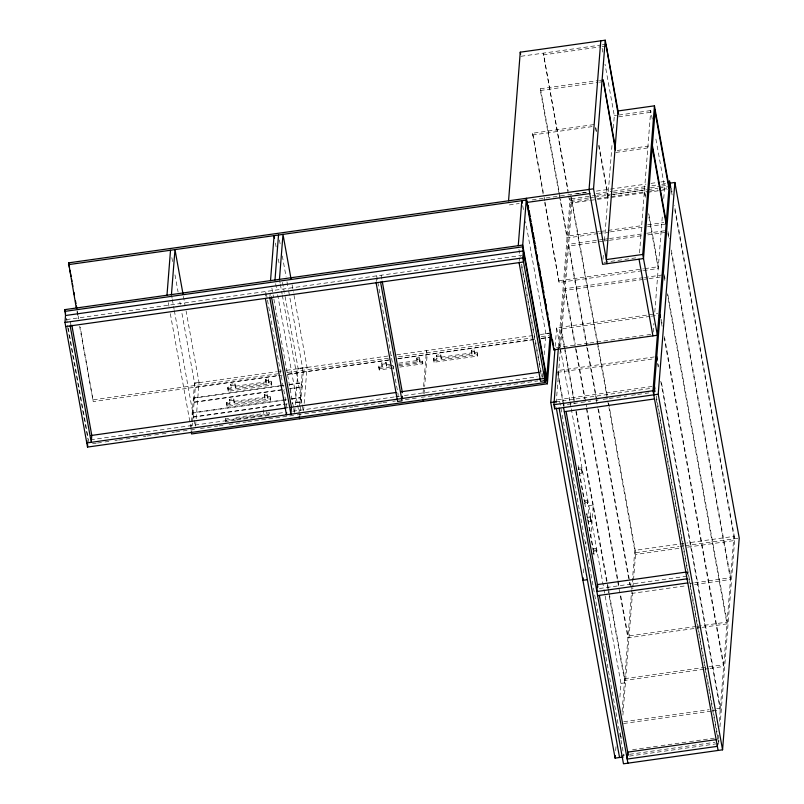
<?xml version="1.0" encoding="UTF-8"?>
<svg xmlns="http://www.w3.org/2000/svg" width="804" height="804" viewBox="0 0 804 804"><rect width="100%" height="100%" fill="white"/><g stroke="black" fill="none" stroke-linecap="round" stroke-linejoin="round"><path stroke-width="0.6" stroke-dasharray="4.02 3.01" d="M70.27 324.776L70.541 321.309M276.857 375.689L93.234 401.588L80.209 327.007M190.97 428.653L194.558 383.086L181.654 311.741M191.623 433.959L191.905 430.371M192.277 425.587L192.468 423.195M192.558 421.999L192.94 417.216L192.216 412.814L286.576 399.508M279.028 386.161L193.362 398.241L194.106 402.352L192.96 416.914L284.837 403.96M282.274 389.628L194.136 402.06L195.292 387.387L194.548 383.287L276.486 371.729M195.573 426.19L196.065 419.939M196.166 418.693L199.02 382.453L186.106 311.118M235.502 420.231L225.823 421.597L225.462 417.598M270.204 396.292L270.566 400.291L227.009 406.442L226.648 402.432L229.954 401.97L229.482 399.357L233.773 398.754L234.145 402.754L264.938 398.412L264.576 394.412L267.049 394.06L267.41 398.07L270.094 397.689L270.204 396.292L267.521 396.673M271.4 381.136L271.762 385.136L228.205 391.277L227.844 387.277L231.15 386.814L230.678 384.201L234.969 383.598L235.331 387.598L266.134 383.257L265.772 379.257L268.234 378.905L268.596 382.905L271.29 382.523L271.4 381.136L268.707 381.508M225.823 421.597L225.612 418.462M227.009 406.442L226.648 402.432M228.205 391.277L227.844 387.277M226.537 403.829L229.843 403.367L229.482 399.357M227.733 388.674L231.039 388.201L230.678 384.201M229.843 403.367L229.954 401.97M231.039 388.201L231.15 386.814M234.145 402.754L233.773 398.754M235.331 387.598L234.969 383.598M265.571 296.083L265.933 291.46L267.26 298.817M269.933 296.616L270.204 293.148M263.38 409.568L263.742 413.578L232.949 417.919M264.938 398.412L264.576 394.412M266.134 383.257L265.772 379.257M267.41 398.07L267.049 394.06M268.596 382.905L268.234 378.905M266.325 411.829L266.214 413.226L268.898 412.844L269.37 415.457L258.486 416.995M294.666 412.211L295.158 405.97M295.259 404.713L298.113 368.483L284.536 293.45M298.977 413.427L302.565 367.85L288.546 290.365M299.721 417.527L303.299 372.162L302.555 368.051M303.59 410.955L304.073 404.713M304.173 403.457L307.027 367.227L293.671 293.42M376.212 281.621L376.483 278.154M393.789 367.93L379.267 369.971L378.795 367.368L378.905 365.971L382.212 365.508L381.739 362.895L386.031 362.292L386.392 366.292L393.789 365.247M379.267 369.971L378.905 365.971M378.795 367.368L382.101 366.895L381.739 362.895M382.101 366.895L382.212 365.508M386.392 366.292L386.031 362.292M397.96 396.844L398.141 394.533L377.548 280.737M398.714 364.554L417.196 361.951L416.834 357.951L419.306 357.599L419.668 361.599L422.351 361.227L422.462 359.83L419.768 360.212M417.196 361.951L416.834 357.951M419.668 361.599L419.306 357.599M399.839 367.076L422.824 363.83L422.462 359.83M423.045 393.478L426.421 350.584L427.165 354.695L424.653 386.553M424.07 393.91L424.552 387.779M477.204 352.112L477.566 356.112L434.019 362.252L433.657 358.252L436.954 357.79L436.482 355.177L440.783 354.574L441.145 358.574L471.938 354.232L471.576 350.232L474.048 349.881L474.41 353.881L477.094 353.499L477.204 352.112L474.521 352.484M434.019 362.252L433.657 358.252M433.547 359.639L436.843 359.177L436.482 355.177M436.843 359.177L436.954 357.79M441.145 358.574L440.783 354.574M471.938 354.232L471.576 350.232M474.41 353.881L474.048 349.881M519.153 261.471L519.424 258.004M543.122 194.005L532.59 133.243L595.261 124.399M598.005 233.592L567.041 237.954L540.358 90.51L540.499 88.721L598.256 80.581M588.417 199.764L569.835 202.377L543.303 53.144L568.197 190.769M542.399 377.277L542.69 373.528M544.167 354.785L545.836 333.549L525.585 221.613M642.115 270.767L559.122 282.475L545.042 202.045M555.152 346.474L556.629 327.801L657.702 313.55M558.438 347.217L570.147 198.498M559.423 348.343L571.322 197.08L597.462 341.549M556.187 402.955L571.925 202.97L589.272 200.528M563.664 406.402L563.946 402.935M578.538 469.556L578.096 465.124L578.538 469.556L581.372 469.154L581.483 467.767L578.649 468.159M584.387 501.887L584.498 500.5L587.332 500.098L587.221 501.495L584.387 501.887L579.252 473.516L579.362 472.119L582.196 471.717L581.483 467.767M579.252 473.516L582.086 473.114L582.196 471.717M603.01 259.32L603.502 253.079M604.487 240.587L612.156 143.172M613.331 128.188L614.316 115.696L604.99 64.149M587.744 502.369L584.91 502.771L584.799 504.168L587.634 503.766L587.332 500.098M586.749 514.902L586.85 513.505L587.292 517.947L590.126 517.545L590.236 516.148L587.402 516.55M583.513 572.84L583.905 567.865M585.764 544.207L585.955 541.715M587.624 520.55L588.799 505.605L593.262 504.982L590.809 536.107M593.151 550.278L593.251 548.891L596.086 548.489L595.975 549.876L593.151 550.278L588.015 521.907L588.126 520.51L590.95 520.108L590.236 516.148M588.015 521.907L590.839 521.505L590.95 520.108M588.85 561.011L589.051 558.519M596.498 550.76L593.664 551.162L593.563 552.559L596.387 552.157L596.086 548.489M594.005 555.031L593.664 551.162M639.532 252.938L650.737 110.56L652.275 119.082M615.683 750.655L616.075 745.67M619.894 697.108L620.979 683.41L603.995 589.573M620.135 736.605L620.527 731.6M622.105 711.6L631.642 590.367M631.743 589.111L634.788 550.368L685.571 543.202M621.03 738.816L621.221 736.323M622.889 715.158L632.879 588.226M632.979 586.97L635.673 552.69L608.638 403.286M653.21 332.132L653.893 323.389M654.788 312.143L662.446 214.728M663.732 198.487L664.617 187.252L655.361 136.127M687.41 574.187L687.591 571.875M718.042 737.63L718.243 735.127M719.319 721.379L733.881 536.389L686.817 543.032M718.595 744.223L718.987 739.238M719.962 726.786L734.766 538.72L674.435 205.332M521.002 56.29L601.06 45.004M602.286 44.833L605.975 44.31M543.162 54.933L600.92 46.783M602.146 46.612L605.834 46.089M599.482 80.4L603.171 79.887M540.358 90.51L598.116 82.36M599.342 82.189L603.03 81.666M614.316 115.696L616.547 115.384M618.779 115.062L652.768 110.269M618.638 116.851L652.627 112.057M532.449 135.022L593.895 126.359M617.191 150.469L648.748 146.016M615.834 152.428L649.823 147.635M532.198 199.925L559.232 196.106M560.468 195.935L566.609 195.07M567.835 194.9L587.503 192.126M576.629 193.875L581.583 193.181M582.83 193L586.538 192.478M596.447 191.081L645.994 184.096M650.949 183.392L659.622 182.176M660.858 181.995L665.812 181.302M509.304 204.919L519.213 203.512M596.096 193.583L612.196 191.312M613.442 191.141L645.642 186.598M651.833 185.724L656.788 185.02M661.742 184.327L669.179 183.272M571.182 198.859L591 196.065M592.236 195.895L595.955 195.362M597.191 195.191L612.055 193.091M613.301 192.92L649.22 187.855M650.456 187.684L660.365 186.287M661.602 186.106L669.039 185.061M588.558 197.975L569.976 200.598L569.534 198.136M589.794 197.804L593.513 197.281M594.749 197.101L609.613 195.01M610.859 194.829L646.778 189.764M648.014 189.593L657.923 188.196M659.159 188.015L667.833 186.799M597.091 198.538L649.109 191.201M650.356 191.03L657.783 189.975M662.737 189.282L668.928 188.407M590.508 200.347L646.245 192.488M647.481 192.317L658.637 190.739M659.873 190.568L667.3 189.523M594.427 232.326L567.182 236.175L560.509 199.312M595.674 232.155L599.382 231.632M600.628 231.462L606.819 230.587M608.055 230.406L642.738 225.522M647.692 224.818L663.792 222.547M599.241 233.411L609.151 232.014M610.397 231.843L642.597 227.301M647.552 226.597L666.134 223.984M603.362 239.391L568.679 244.285L596.99 400.734M604.598 239.22L608.316 238.698M609.553 238.517L645.471 233.451M646.707 233.281L666.526 230.487M603.221 241.18L568.539 246.064L586.588 345.851M604.457 240.999L608.176 240.476M609.412 240.306L641.612 235.763M647.803 234.889L666.385 232.266M66.26 319.62L521.836 255.37M603.975 262.365L636.748 257.742M559.262 280.686L643.491 268.807M644.738 268.636L658.355 266.717L648.446 211.934M643.351 270.596L658.215 268.496L648.305 213.723M643.22 277.671L565.182 288.676L575.212 344.112M644.456 277.491L663.039 274.878M643.079 279.45L565.041 290.455L575.292 347.127M644.316 279.279L648.034 278.757M649.27 278.576L662.898 276.656M650.124 316.374L560.941 328.957L564.519 348.685M651.371 316.203L660.034 314.977M194.558 383.086L199.02 382.453M298.113 368.483L307.027 367.227M545.836 333.549L549.182 333.077M277.722 371.548L281.45 371.026M286.415 370.322L391.739 355.479M396.694 354.775L532.941 335.559M540.368 334.514L549.042 333.288M93.375 399.799L279.48 373.558M286.917 372.513L389.9 357.991M398.583 356.765L531.333 338.042M541.253 336.645L548.7 335.59M288.023 374.121L390.995 359.599M398.442 358.544L533.675 339.479M541.112 338.424L551.041 337.027M195.292 387.387L277.229 375.84M278.465 375.659L282.194 375.136M287.159 374.433L388.764 360.102M397.437 358.885L533.685 339.67M541.112 338.625L551.021 337.218M230.567 385.598L234.858 384.985M265.662 380.644L268.134 380.302M381.629 364.292L385.92 363.689M416.723 359.338L419.196 358.996M436.371 356.574L440.672 355.961M471.466 351.619L473.938 351.268M235.441 386.201L266.245 381.86M386.503 364.905L391.437 364.202M398.824 363.167L417.306 360.554M441.255 357.177L472.048 352.835M228.316 389.89L271.873 383.739M379.377 368.584L393.9 366.534M398.734 365.85L422.934 362.443M434.13 360.855L477.676 354.715M281.531 385.518L193.392 397.95L194.136 402.06M288.988 384.463L301.399 382.714L302.123 387.116L289.701 388.875M280.274 385.99L283.993 385.468M288.958 384.764L301.379 383.016M556.438 347.72L588.649 343.177M589.885 342.996L617.13 339.157M618.376 338.986L645.622 335.137M646.858 334.966L651.813 334.263M289.731 388.573L302.143 386.824M194.106 402.352L284.737 389.568M229.371 400.754L233.673 400.151M264.466 395.809L266.938 395.457M234.245 401.367L265.049 397.025M227.12 405.045L270.677 398.905M291.54 398.804L300.234 397.578L300.977 401.688L292.284 402.915M192.196 413.105L286.546 399.799M291.51 399.096L300.204 397.869L300.947 401.98L292.254 403.206M192.94 417.216L282.325 404.613M283.571 404.432L287.289 403.909M285.832 408.03L288.314 407.688M654.285 356.946L557.674 370.574L563.252 401.407M225.351 418.984L228.648 418.522M557.534 372.352L654.144 358.725M225.934 420.201L269.481 414.06L269.169 412.321M90.55 439.788L284.093 412.492M292.777 411.266L394.513 396.925M395.749 396.744L399.477 396.221M404.442 395.518L537.193 376.795M236.708 420.06L257.27 417.165M92.54 443.718L96.259 443.195M97.495 443.024L103.706 442.15M104.942 441.969L109.907 441.275M114.871 440.572L117.354 440.22M118.59 440.049L124.791 439.175M126.037 438.994L132.238 438.12M133.474 437.949L138.439 437.245M143.403 436.542L145.886 436.2M147.122 436.019L153.333 435.145M154.569 434.974L160.77 434.1M162.016 433.919L166.971 433.225M171.935 432.522L174.418 432.17M175.664 431.999L181.865 431.125M183.101 430.944L189.312 430.07M190.548 429.899L195.844 429.155M200.477 428.502L217.844 426.05M219.08 425.879L224.396 425.125M229.009 424.472L246.376 422.02M247.622 421.849L267.471 419.055M268.707 418.874L296.003 415.025M297.249 414.854L303.45 413.98M304.686 413.799L324.535 411.005M325.781 410.824L331.097 410.08M335.7 409.427L353.077 406.975M354.313 406.804L359.579 406.06M364.242 405.407L381.609 402.955M382.845 402.774L388.071 402.04M392.774 401.377L395.498 400.995M405.407 399.598L416.562 398.02M421.306 397.357L445.044 394.01M449.848 393.327L473.536 389.99M478.38 389.307L502.028 385.97M506.912 385.277L537.946 380.905M651.964 386.473L555.343 400.09L555.906 403.176M555.202 401.879L651.823 388.252M567.343 404.382L572.277 403.688M573.513 403.507L579.694 402.643M580.93 402.462L587.101 401.598M588.337 401.417L590.809 401.075M595.744 400.372L598.216 400.03M603.161 399.327L608.105 398.633M609.331 398.462L615.512 397.588M616.748 397.417L622.919 396.543M624.155 396.372L626.628 396.02M631.572 395.327L636.507 394.623M637.743 394.452L643.924 393.578M645.16 393.407L648.868 392.885M591.282 554.036L594.116 553.634M635.673 552.69L679.028 546.579M680.264 546.398L683.983 545.876M685.219 545.705L739.228 538.087M678.888 548.358L635.532 554.479L608.94 407.538M687.561 547.142L734.625 540.499L674.295 207.11M599.392 588.528L685.862 576.327M689.752 583.473L693.47 582.95M694.706 582.769L730.625 577.704L671.33 250.024M631.401 593.463L685.902 585.784M694.566 584.558L730.484 579.493L671.42 253.039M696.174 626.467L628.045 636.075L620.467 594.186M697.41 626.286L727.138 622.095L667.39 291.942M700.987 627.552L627.904 637.853L585.995 406.261M702.224 627.371L726.997 623.884L667.25 293.731M624.688 678.676L707.681 666.968M708.917 666.797L723.781 664.707L664.194 335.399M703.822 669.28L624.547 680.455L608.477 591.664M705.068 669.109L708.776 668.586M710.022 668.405L723.64 666.486L664.275 338.414M620.979 683.41L625.432 682.787L609.352 593.885M623.753 721.721L709.218 709.671M716.655 708.625L720.364 708.103L661.22 381.257M623.613 723.51L711.56 711.108M712.796 710.927L720.223 709.882L660.637 380.573M632.577 749.68L659.823 745.841M661.069 745.66L688.314 741.821M689.551 741.64L716.806 737.801M620.939 755.539L624.648 755.006M629.602 754.313L715.068 742.263M629.462 756.092L716.173 743.871M671.31 188.046L672.425 194.216M671.39 191.061L672.285 195.995M667.993 231.542L669.33 238.939M667.853 233.331L668.968 239.481M664.275 274.697L665.39 280.857M664.134 276.486L665.25 282.646M645.803 197.332L644.476 190.025L608.065 195.161L599.01 145.142M644.336 191.804L645.22 196.678M661.29 319.359L662.184 324.293M661.37 322.384L662.265 327.318M602.106 48.19L602.99 53.104M658.104 363.991L658.546 366.463M657.511 363.307L658.185 367.016M656.225 396L718.786 741.73M656.305 399.015L718.645 743.519M595.925 128.057L596.588 131.725M595.342 127.404L596.005 131.062M598.648 145.705L607.924 196.94M597.694 342.775L607.301 395.88M570.629 195.774L597.553 344.564M597.774 345.8L608.718 406.301M540.499 88.721L560.287 198.085M598.548 409.357L631.09 589.221M586.809 347.087L596.176 398.824M596.397 400.06L597.734 407.447M597.965 408.683L629.17 581.151M629.391 582.377L629.833 584.84M576.106 349.036L586.578 406.935M586.809 408.171L617.794 579.403M618.015 580.639L619.13 586.799M575.523 348.353L584.659 398.864M532.59 133.243L543.926 195.905M544.147 197.131L544.81 200.819M544.67 202.608L559.122 282.475M561.081 327.168L574.94 403.729M576.257 411.035L608.226 587.704M608.457 588.94L609.12 592.649M564.74 349.921L574.558 404.191M575.895 411.588L607.141 584.257M607.362 585.493L608.256 590.427M556.629 327.801L560.197 347.559M560.428 348.795L569.805 400.653M570.036 401.889L603.774 588.337M581.372 469.154L582.086 473.114M587.221 501.495L587.634 503.766M590.126 517.545L590.839 521.505M595.975 549.876L596.387 552.157M579.362 472.119L584.498 500.5M584.91 502.771L585.252 506.641L584.95 504.992M588.126 520.51L593.251 548.891M586.93 515.917L587.292 517.947M563.473 402.633L564.147 406.332M557.755 373.589L563.554 405.648M559.664 401.246L623.793 755.629M522.69 205.623L523.585 210.547M518.932 249.381L520.258 256.757M521.595 264.134L542.077 377.297M521.595 266.697L541.082 374.373M477.094 353.499L477.566 356.112M422.351 361.227L422.824 363.83M381.126 275.219L382.011 280.114M376.664 275.842L377.327 279.521M292.113 284.817L293.45 292.194M279.42 239.934L280.315 244.848M282.315 255.923L286.093 276.827M286.988 281.752L288.324 289.128M275.41 243.019L276.295 247.944M278.305 259.009L279.41 265.159M282.526 282.385L284.314 292.224M279.45 279.37L280.114 283.058M280.335 284.284L282.124 294.123M282.345 295.359L301.932 403.598M302.153 404.824L303.269 410.975M275.661 283.681L276.767 289.832M277.661 294.756L298.807 411.608M271.863 288.003L273.651 297.842M273.873 299.078L293.46 407.316M293.681 408.543L294.344 412.231M267.481 300.043L286.998 407.869M271.29 382.523L271.762 385.136M270.094 397.689L270.566 400.291M183.433 296.354L185 304.967M171.855 257.622L172.749 262.546M174.97 274.847L178.086 292.063M179.865 301.902L180.317 304.364M171.443 294.596L172.106 298.284M172.327 299.52L174.106 309.359M174.337 310.585L193.915 418.834M194.146 420.06L195.251 426.21M168.317 302.606L168.981 306.294M170.317 313.681L190.799 426.834M77.305 310.967L77.978 314.676M78.199 315.902L78.641 318.374M76.943 311.52L78.279 318.927M79.616 326.323L93.234 401.588M66.471 318.233L68.028 326.836M68.26 328.072L88.953 442.461M67.667 327.389L87.927 439.326"/><path stroke-width="1.21" d="M65.446 315.098L64.913 309.62L522.721 245.059L546.76 377.9M76.269 307.821L68.601 262.858L593.533 188.819L605.231 40.2L520.258 52.18L508.56 200.809M64.973 322.444L65.516 315.51L523.324 250.948L522.771 257.883L545.323 382.513L87.525 447.074L64.973 322.444L522.771 257.883M86.963 440.652L86.782 442.964L544.579 378.403L545.132 371.468M87.525 447.074L87.706 444.763M166.981 295.229L170.518 250.245M171.443 294.596L174.981 249.612L182.99 293.892M270.526 280.626L274.074 235.642L274.516 238.105M274.988 279.993L278.526 235.009M279.45 279.37L282.988 234.386L290.998 278.666M286.636 412.492L286.455 414.804L265.39 298.395M402.241 398.533L402.422 396.221M518.258 245.682L521.796 200.698L522.248 203.161M191.251 431.909L191.623 433.959L547.363 383.789L522.58 246.838L526.399 198.286L553.825 349.851L657.37 335.248L642.758 254.446L654.446 105.826L618.035 110.962L606.337 259.581L642.758 254.446M524.067 255.059L523.515 261.993L65.717 326.555M545.544 373.749L544.991 380.684L540.539 381.317L519.062 262.627M545.323 382.513L545.876 375.579M550.298 332.916L546.619 379.679L544.137 380.031M547.363 383.789L551.021 337.218L550.278 333.117M551.182 335.238L551.041 337.027L526.258 200.075L68.461 264.637M553.825 349.851L553.966 348.062M623.271 756.966L615.1 758.122L550.75 402.513L554.961 348.966M653.752 394.844L670.415 183.101L674.878 182.478L658.215 394.211L554.659 408.814L553.916 404.703L558.338 348.464M554.659 408.814L554.861 406.311M600.769 40.833L589.071 189.453L602.618 264.315L643.501 258.556L655.19 109.927M605.975 44.31L617.974 113.193M583.121 577.825L582.92 580.317L587.382 579.684M615.1 758.122L615.291 755.629M718.103 750.454L653.009 390.734L669.531 180.779L670.717 187.352M717.54 744.032L717.359 746.343L627.18 759.066L627.733 752.122L716.665 739.579M559.122 408.181L623.472 763.8L722.565 749.82L739.228 538.087L674.878 182.478M526.65 202.467L589.814 193.563M64.772 311.399L522.58 246.838M91.053 435.507L285.832 408.03M290.797 407.337L396.251 392.463M401.216 391.759L538.921 372.342M550.75 402.513L554.087 402.04M553.916 404.703L653.009 390.734M564.318 411.668L654.496 398.945M686.355 572.046L597.412 584.588L596.869 591.523L687.038 578.81M597.613 595.633L687.782 582.92M654.446 105.826L669.069 186.618M655.049 111.716L668.928 188.407M652.396 145.504L666.275 222.195M652.255 147.293L666.134 223.984M660.034 314.977L660.486 317.449M605.231 40.2L618.588 114.037M656.757 356.594L657.21 359.056M639.039 259.179L652.918 335.871M656.617 358.373L657.069 360.845M615.532 148.197L603.171 79.887L615.392 149.986M658.215 394.211L722.565 749.82M654.436 386.121L654.888 388.593M654.295 387.9L654.969 391.608M593.533 188.819L607.08 263.692M520.258 52.18L520.63 54.24M566.137 411.738L597.864 587.071M599.422 595.714L628.286 755.207M528.168 205.533L528.62 207.985M529.062 210.447L530.178 216.588M530.62 219.05L531.062 221.502M531.504 223.964L532.62 230.105M533.062 232.567L534.178 238.708M534.62 241.16L535.062 243.622M535.514 246.084L535.956 248.536M537.062 254.677L537.514 257.139M538.62 263.28L539.072 265.742M539.514 268.194L540.62 274.345M541.072 276.797L543.072 287.852M543.514 290.314L543.956 292.777M545.072 298.917L545.514 301.369M545.956 303.832L546.408 306.284M547.514 312.434L547.956 314.887M549.072 321.037L549.514 323.489M552.408 339.469L553.524 345.609M563.574 407.558L627.924 763.167M556.318 408.05L619.552 757.489M423.125 399.206L423.497 401.256M382.232 281.33L402.382 392.684M380.583 282.154L402.06 400.844L397.598 401.467L376.121 282.777M299.259 416.673L299.631 418.723M271.501 296.957L291.46 407.236L290.907 414.181L269.842 297.771M68.601 262.858L69.486 267.792M69.938 270.255L71.053 276.425M71.496 278.898L71.948 281.36M72.39 283.832L72.842 286.294M73.958 292.465L74.4 294.927M75.516 301.098L75.968 303.57M76.41 306.033L76.852 308.505M71.827 325.117L91.787 435.396L91.244 442.331L70.179 325.932M64.913 309.62L65.586 313.309"/></g></svg>
